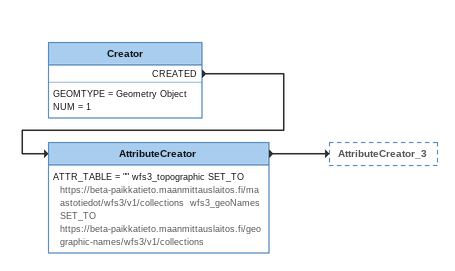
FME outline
Creator
    GEOMTYPE = Geometry Object
    NUM = 1
    CREATED -> AttributeCreator
AttributeCreator
    ATTR_TABLE = "" wfs3_topographic SET_TO https://beta-paikkatieto.maanmittauslaitos.fi/maastotiedot/wfs3/v1/collections  wfs3_geoNames SET_TO https://beta-paikkatieto.maanmittauslaitos.fi/geographic-names/wfs3/v1/collections
    -> AttributeCreator_3
